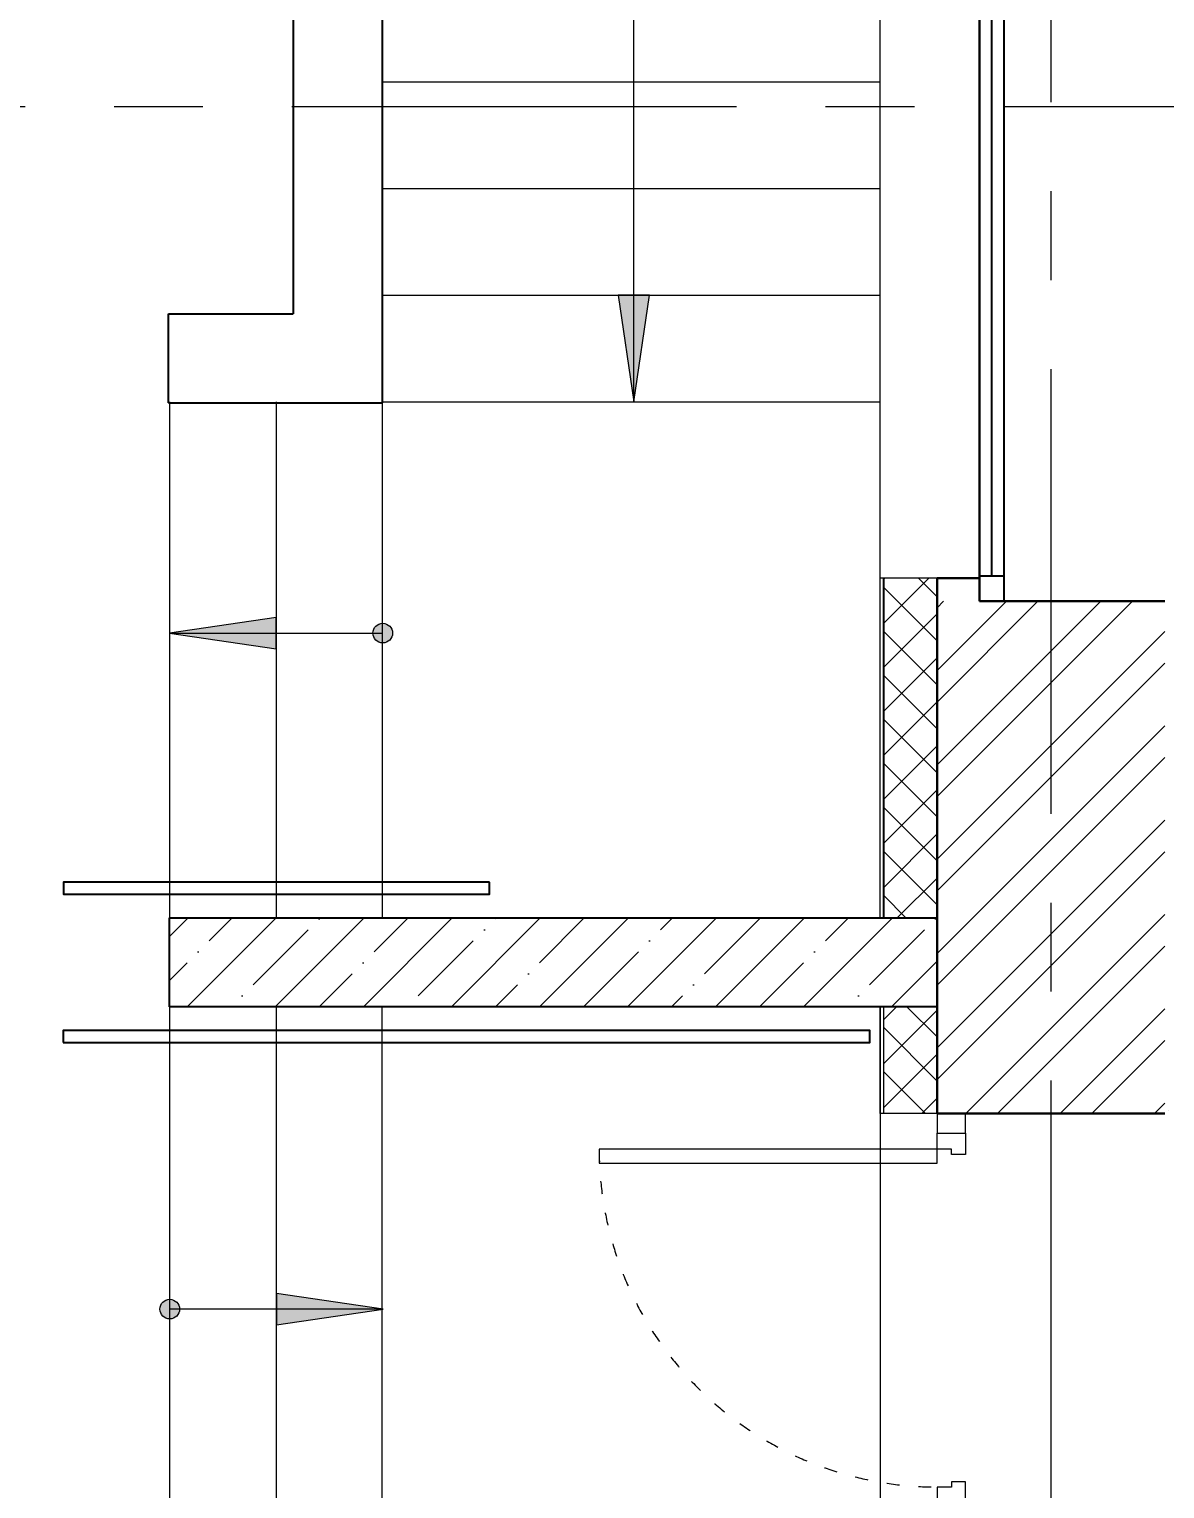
# Model space of a CAD drawing. Header units: millimetres. Extents: x -13407 to 8063098, y -2635 to 109271.
# Drawn here: x -3302 to -110, y 40010 to 44113 of the extents above; entities that cross this region are included whole.
import ezdxf

# ---------------------------------------------------------------- set-up
doc = ezdxf.new("R2010")
doc.units = ezdxf.units.MM
doc.linetypes.add('ACAD_ISO03W100', pattern=[30, 12, -18])
doc.linetypes.add('CENTER', pattern=[2, 1.25, -0.25, 0.25, -0.25])
for name, color, linetype, lineweight in [('АР_Двери', 5, 'Continuous', 18), ('АР_Лестницы', 250, 'Continuous', 15), ('АР_Лестницы ограждение', 94, 'Continuous', 25), ('АР_Навесной фасад', 5, 'Continuous', 5), ('АР_Оси', 193, 'Continuous', 9), ('АР_Перегородки газоблок_Штрих', 165, 'Continuous', 5), ('АР_Сущ Несущая стена', 202, 'Continuous', 30), ('АР_Утеплитель', 250, 'Continuous', 9), ('АР_Штриховка кирпич', 250, 'Continuous', 9), ('АР_Штриховка монолит', 250, 'Continuous', 9)]:
    doc.layers.add(name, color=color, linetype=linetype, lineweight=lineweight)
doc.layers.add('АР_новое окно', color=160, linetype='Continuous')

# ---------------------------------------------------------------- blocks, each defined once
blk = doc.blocks.new('*U339')
at = {"color": 253}
for points in [[(0, 0), (0, -80), (55, -80), (55, 0), (0, 0)], [(55, -80), (55, 0), (115, 0), (115, -40), (100, -40), (100, -80), (55, -80)], [(1095, -80), (1095, 0), (1035, 0), (1035, -40), (1050, -40), (1050, -80), (1095, -80)], [(1150, 0), (1150, -80), (1095, -80), (1095, 0), (1150, 0)]]:
    blk.add_lwpolyline(points, dxfattribs=at)
blk.add_lwpolyline([(100, -80), (100, -1030), (140, -1030), (140, -80)], close=True, dxfattribs=at)
at = {"color": 253, "linetype": 'ACAD_ISO03W100', "ltscale": 3}
blk.add_arc((100, -80), 950, 270, 0, dxfattribs=at)
blk = doc.blocks.new('*U354')
h = blk.add_hatch(color=253)
h.dxf.hatch_style = 1
h.paths.add_polyline_path([(300, -44.3), (300, 44.3), (600, 0)])
h = blk.add_hatch(color=253)
h.dxf.hatch_style = 1
edge = h.paths.add_edge_path()
edge.add_arc((0, 0), 27.6, 359.64, 719.64)
at = {"color": 253}
blk.add_line((600, 0), (0, 0), dxfattribs=at)
blk.add_lwpolyline([(300, 44.3), (300, -44.3), (600, 0), (300, 44.3)], dxfattribs=at)
blk.add_circle((0, 0), 27.6, dxfattribs=at)
blk = doc.blocks.new('*U426')
at = {"layer": 'АР_новое окно', "color": 253, "lineweight": 20}
for p, q in [((0, 1770), (-70, 1770)), ((0, 0), (-70, 0))]:
    blk.add_line(p, q, dxfattribs=at)
at = {"layer": 'АР_новое окно', "color": 253}
for p, q in [((-70, 1770), (-70, 0)), ((-70, 0), (-70, 1770)), ((0, 1770), (0, 0)), ((0, 1700), (-70, 1700)), ((-35, 1700), (-35, 70)), ((0, 70), (-70, 70))]:
    blk.add_line(p, q, dxfattribs=at)
blk = doc.blocks.new('*U288')
h = blk.add_hatch(color=253)
h.dxf.hatch_style = 1
h.paths.add_polyline_path([(-300, 44.3), (-300, -44.3), (-600, 0)])
h = blk.add_hatch(color=253)
h.dxf.hatch_style = 1
edge = h.paths.add_edge_path()
edge.add_arc((0, 0), 27.6, 539.64, 899.64)
at = {"color": 253}
blk.add_line((-600, 0), (0, 0), dxfattribs=at)
blk.add_lwpolyline([(-300, -44.3), (-300, 44.3), (-600, 0), (-300, -44.3)], dxfattribs=at)
blk.add_circle((0, 0), 27.6, dxfattribs=at)
blk = doc.blocks.new('*U460')
h = blk.add_hatch(color=253)
h.dxf.hatch_style = 1
edge = h.paths.add_edge_path()
edge.add_arc((0, 0), 27.6, 269.64, 629.64)
h = blk.add_hatch(color=253)
h.dxf.hatch_style = 1
h.paths.add_polyline_path([(-44.3, -1800), (44.3, -1800), (0, -2100)])
at = {"color": 253}
blk.add_line((0, -2100), (0, 0), dxfattribs=at)
blk.add_lwpolyline([(44.3, -1800), (-44.3, -1800), (0, -2100), (44.3, -1800)], dxfattribs=at)
blk.add_circle((0, 0), 27.6, dxfattribs=at)

msp = doc.modelspace()

# ---------------------------------------------------------------- hatches: boundary and pattern name
at = {"layer": 'АР_Перегородки газоблок_Штрих', "ltscale": 100}
h = msp.add_hatch(dxfattribs=at)
h.set_pattern_fill('AR-CONC', color=253, scale=30)
h.set_pattern_definition([(50, (211803.85, -55205.68), (215.17805, -18.82564), [22.5, -247.5]), (355, (211803.85, -55205.68), (-41.6254, 225.65764), [18, -198]), (100.45144, (211821.79, -55207.25), (173.55265, 206.832), [19.12206, -210.34263]), (46.1842, (211803.85, -55145.68), (320.1724, -49.65578), [33.75, -371.25]), (96.63564, (211830.53, -55149.82), (280.3986, 292.2356), [28.6831, -315.51413]), (351.18416, (211803.85, -55145.68), (280.3986, 292.2356), [27, -297]), (21, (211833.85, -55160.68), (179.07212, -120.78567), [22.5, -247.5]), (326, (211833.85, -55160.68), (72.9946, 217.54501), [18, -198]), (71.45144, (211848.78, -55170.75), (252.06671, 96.75935), [19.12206, -210.34263]), (37.5, (211803.85, -55205.68), (3.647957, 99.868156), [0, -195.6, 0, -201, 0, -198.75]), (7.5, (211803.85, -55205.68), (78.92086, 118.323514), [0, -114.6, 0, -191.1, 0, -75.75]), (327.5, (211736.95, -55205.68), (160.14673, -6.766462), [0, -75, 0, -234, 0, -310.5]), (317.5, (211706.95, -55205.68), (174.95585, 30.031495), [0, -97.5, 0, -155.4, 0, -220.5])])
h.paths.add_polyline_path([(-110.2, 41185), (-110.2, 41065), (2405.4, 41065), (2405.4, 41185)])
at = {"layer": 'АР_Утеплитель', "ltscale": 100}
h = msp.add_hatch(dxfattribs=at)
h.set_pattern_fill('ANSI37', color=253, scale=700)
h.set_pattern_definition([(45, (-976940.15, 89887.145), (-61.871843, 61.871843), []), (135, (-976940.15, 89887.145), (-61.871843, -61.871843), [])])
h.paths.add_polyline_path([(-900.2, 41615), (-750.2, 41615), (-750.2, 42570), (-900.2, 42570)])
h.paths.add_polyline_path([(-750.2, 41365.1), (-900.2, 41365.1), (-900.2, 41065), (-750.2, 41065)])
at = {"layer": 'АР_Штриховка кирпич', "ltscale": 100}
h = msp.add_hatch(dxfattribs=at)
h.set_pattern_fill('ANSI32', color=253, scale=500)
h.set_pattern_definition([(45, (-951676.66, 109617.1), (-132.58252, 132.58252), []), (45, (-951588.28, 109617.1), (-132.58252, 132.58252), [])])
h.paths.add_polyline_path([(-110.2, 42505), (-750.2, 42505), (-750.2, 41065), (-110.2, 41065)])
at = {"layer": 'АР_Штриховка монолит', "ltscale": 100}
h = msp.add_hatch(dxfattribs=at)
h.set_pattern_fill('ANSI35', color=253, scale=700)
h.set_pattern_definition([(45, (-982011.13, 139276.95), (-123.743687, 123.743687), []), (45, (-981887.39, 139276.95), (-123.743687, 123.743687), [218.75, -43.75, 0, -43.75])])
h.paths.add_polyline_path([(-2909.3, 41615), (-2908.3, 41365.1), (-750.2, 41365.1), (-751.2, 41615)])

# ---------------------------------------------------------------- linework, layer by layer
at = {"color": 253, "ltscale": 100}
for p, q in [((-2560.2, 46144.7), (-2560.2, 43312.8)), ((-2310.2, 46144.4), (-2310.2, 43062.9)), ((-2910.2, 43312.8), (-2560.2, 43312.8)), ((-2910.2, 43062.9), (-2310.2, 43062.9)), ((-2908.3, 41365.1), (-2908.3, 41615)), ((-2908.3, 41615), (-751.2, 41615)), ((-750.2, 41365.1), (-2908.3, 41365.1))]:
    msp.add_line(p, q, dxfattribs=at)
at = {"color": 253, "ltscale": 150}
msp.add_line((-2910.2, 43062.9), (-2910.2, 43312.8), dxfattribs=at)
at = {"layer": 'АР_Лестницы', "color": 253, "ltscale": 100}
for p, q in [((-2310.2, 43965.1), (-910.2, 43965.1)), ((-2310.2, 43665.1), (-910.2, 43665.1)), ((-2310.2, 43365.1), (-910.2, 43365.1)), ((-2908.3, 43065.1), (-2908.3, 41615)), ((-2608.3, 43065.1), (-2608.3, 41615)), ((-2310.2, 43062.9), (-2310.2, 41612.9)), ((-2308.3, 43065.1), (-910.2, 43065.1))]:
    msp.add_line(p, q, dxfattribs=at)
for points in [[(-910.2, 41365.1), (-2908.3, 41365.1), (-2908.3, 39663.2), (-910.2, 39663.2)], [(-2607.8, 41365.1), (-2607.8, 39663.2)], [(-2311.4, 41365.1), (-2311.4, 39663.2)]]:
    msp.add_lwpolyline(points, dxfattribs=at)
at = {"layer": 'АР_Лестницы ограждение', "color": 253, "lineweight": 25}
for points in [[(-2008.3, 41715), (-3205.9, 41715), (-3205.9, 41681.1), (-2008.3, 41681.1)], [(-3206.5, 41264.7), (-939, 41264.7), (-939, 41298.6), (-3206.5, 41298.6)]]:
    msp.add_lwpolyline(points, close=True, dxfattribs=at)
at = {"layer": 'АР_Навесной фасад', "color": 253, "ltscale": 100}
for p, q in [((-910.2, 41615), (-910.2, 46469.7)), ((-910.2, 41065), (-910.2, 41365.1)), ((-900.2, 41065), (-900.2, 41365.1))]:
    msp.add_line(p, q, dxfattribs=at)
for points in [[(-750.2, 42570), (-910.2, 42570)], [(-910.2, 41365.1), (-910.2, 39663.2)], [(-750.2, 41065), (-910.2, 41065)]]:
    msp.add_lwpolyline(points, dxfattribs=at)
at = {"layer": 'АР_новое окно', "color": 253, "ltscale": 100}
msp.add_line((-900.2, 41615), (-900.2, 42570), dxfattribs=at)
at = {"layer": 'АР_Оси', "color": 253, "linetype": 'CENTER', "ltscale": 1000}
for p, q in [((-430.1, 79157.5), (-430.1, 23425.1)), ((-12563.8, 43895), (70614.6, 43895))]:
    msp.add_line(p, q, dxfattribs=at)
at = {"layer": 'АР_Сущ Несущая стена', "color": 253, "ltscale": 100}
for p, q in [((-750.2, 41065), (-750.2, 42570)), ((-631.3, 42570), (-750.2, 42570)), ((-631.3, 42505), (-631.3, 42570)), ((-631.3, 42505), (-110.2, 42505)), ((-631.3, 42505), (-110.2, 42505)), ((-750.2, 41065), (-110.2, 41065))]:
    msp.add_line(p, q, dxfattribs=at)

# ---------------------------------------------------------------- block references
at = {"layer": 'АР_Двери', "color": 253, "rotation": 270}
msp.add_blockref('*U339', (-670.2, 41065), dxfattribs=at)
at = {"layer": 'АР_Лестницы', "color": 253, "ltscale": 100}
for name, p in [('*U460', (-1602.7, 45165.1)), ('*U288', (-2308.3, 42415.1)), ('*U354', (-2907.2, 40515))]:
    msp.add_blockref(name, p, dxfattribs=at)
at = {"layer": 'АР_новое окно', "color": 253, "xscale": -1, "rotation": 180}
msp.add_blockref('*U426', (-561.3, 44275), dxfattribs=at)

doc.saveas('drawing.dxf')
